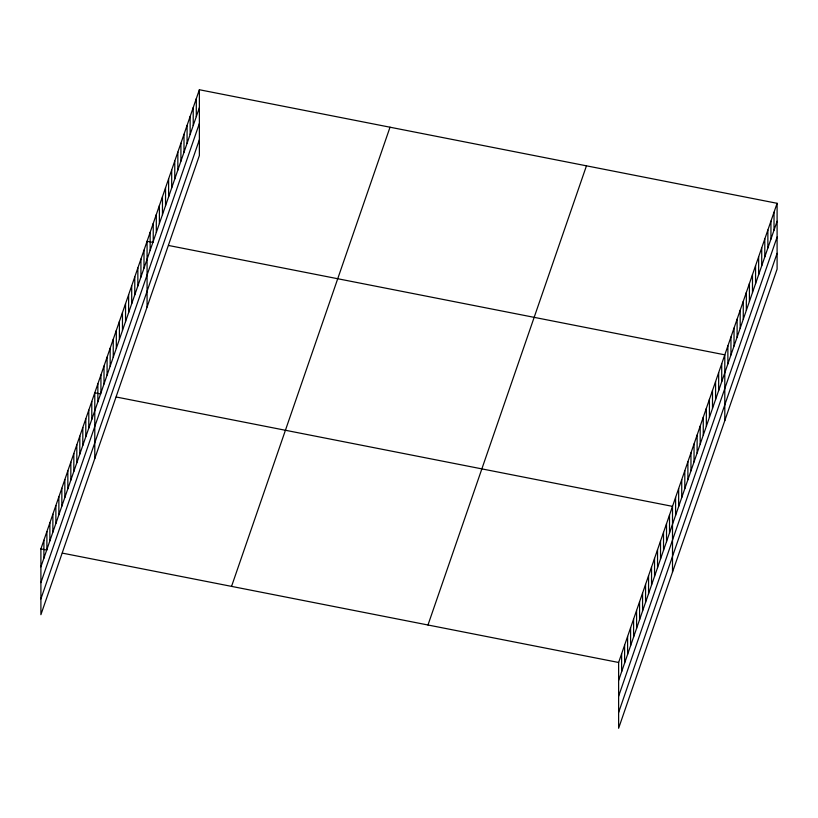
<?xml version="1.0" encoding="UTF-8"?>
<svg xmlns="http://www.w3.org/2000/svg" width="818" height="818" viewBox="0 0 818 818"><rect width="100%" height="100%" fill="white"/><g stroke="black" fill="none" stroke-linecap="round" stroke-linejoin="round"><path stroke-width="1.23" d="M777.1 203.304L618.623 662.478L618.623 728.265L777.1 269.102L777.1 203.304L199.377 89.735L40.9 548.898L40.9 614.696L199.377 155.522L199.377 89.735M40.9 566.843L199.377 107.679M40.9 582.641L199.377 123.467M40.9 598.909L199.377 139.735M231.545 586.383L390.022 127.209M427.978 624.993L586.455 165.829M618.623 680.423L777.1 221.249M618.623 696.21L777.1 237.046M618.623 712.478L777.1 253.314M153.038 242.435L147.076 241.259L147.076 307.047M168.528 245.472L724.799 354.828L724.799 420.626M100.737 393.959L94.786 392.783L94.786 458.581M116.228 397.006L672.508 506.362L672.508 572.15M40.9 548.898L46.861 550.074M62.352 553.121L618.623 662.478M774.022 212.22L774.022 230.165M770.945 221.136L770.945 239.081M767.867 230.042L767.867 247.997M764.799 238.958L764.799 256.903M761.722 247.874L761.722 265.819M758.644 256.791L758.644 274.736M755.566 265.697L755.566 283.641M752.488 274.613L752.488 292.558M749.411 283.529L749.411 301.474M746.333 292.435L746.333 310.39M743.265 301.351L743.265 319.296M740.188 310.267L740.188 328.212M737.11 319.184L737.11 337.128M734.032 328.09L734.032 346.034M730.955 337.006L730.955 354.951M727.877 345.922L727.877 363.867M721.721 363.744L721.721 381.689M718.654 372.66L718.654 390.605M715.576 381.577L715.576 399.521M712.498 390.483L712.498 408.427M709.421 399.399L709.421 417.344M706.343 408.315L706.343 426.26M703.265 417.221L703.265 435.176M700.188 426.137L700.188 444.082M697.12 435.053L697.12 452.998M694.042 443.969L694.042 461.914M690.965 452.875L690.965 470.82M687.887 461.792L687.887 479.737M684.809 470.708L684.809 488.653M681.731 479.614L681.731 497.569M678.654 488.53L678.654 506.475M675.586 497.446L675.586 515.391M669.513 515.033L669.513 532.978M666.517 523.704L666.517 541.649M663.521 532.375L663.521 550.32M660.535 541.046L660.535 559.001M657.539 549.727L657.539 567.672M654.543 558.397L654.543 576.342M651.547 567.068L651.547 585.013M648.562 575.739L648.562 593.694M645.566 584.42L645.566 602.365M642.57 593.091L642.57 611.036M639.574 601.762L639.574 619.707M636.588 610.433L636.588 628.377M633.592 619.114L633.592 637.058M630.596 627.784L630.596 645.729M627.6 636.455L627.6 654.4M624.615 645.126L624.615 663.071M621.619 653.797L621.619 671.752M196.3 98.651L196.3 116.596M193.222 107.557L193.222 125.512M190.144 116.473L190.144 134.418M187.077 125.389L187.077 143.334M183.999 134.295L183.999 152.25M180.921 143.211L180.921 161.156M177.843 152.128L177.843 170.072M174.766 161.044L174.766 178.989M171.688 169.95L171.688 187.895M168.61 178.866L168.61 196.811M165.543 187.782L165.543 205.727M162.465 196.688L162.465 214.643M159.387 205.604L159.387 223.549M156.31 214.52L156.31 232.465M153.232 223.437L153.232 241.382M150.154 232.343L150.154 250.288M143.999 250.175L143.999 268.12M140.931 259.081L140.931 277.036M137.853 267.997L137.853 285.942M134.776 276.913L134.776 294.858M131.698 285.83L131.698 303.775M128.62 294.736L128.62 312.68M125.543 303.652L125.543 321.597M122.465 312.568L122.465 330.513M119.397 321.474L119.397 339.429M116.32 330.39L116.32 348.335M113.242 339.306L113.242 357.251M110.164 348.223L110.164 366.167M107.086 357.129L107.086 375.073M104.009 366.045L104.009 383.99M100.931 374.961L100.931 392.906M97.863 383.867L97.863 401.822M91.79 401.454L91.79 419.409M88.794 410.135L88.794 428.08M85.798 418.806L85.798 436.751M82.812 427.477L82.812 445.421M79.816 436.147L79.816 454.092M76.82 444.828L76.82 462.773M73.825 453.499L73.825 471.444M70.839 462.17L70.839 480.115M67.843 470.841L67.843 488.786M64.847 479.512L64.847 497.467M61.851 488.193L61.851 506.137M58.865 496.863L58.865 514.808M55.869 505.534L55.869 523.479M52.873 514.205L52.873 532.16M49.878 522.886L49.878 540.831M46.892 531.557L46.892 549.502M43.896 540.228L43.896 558.173"/></g></svg>
